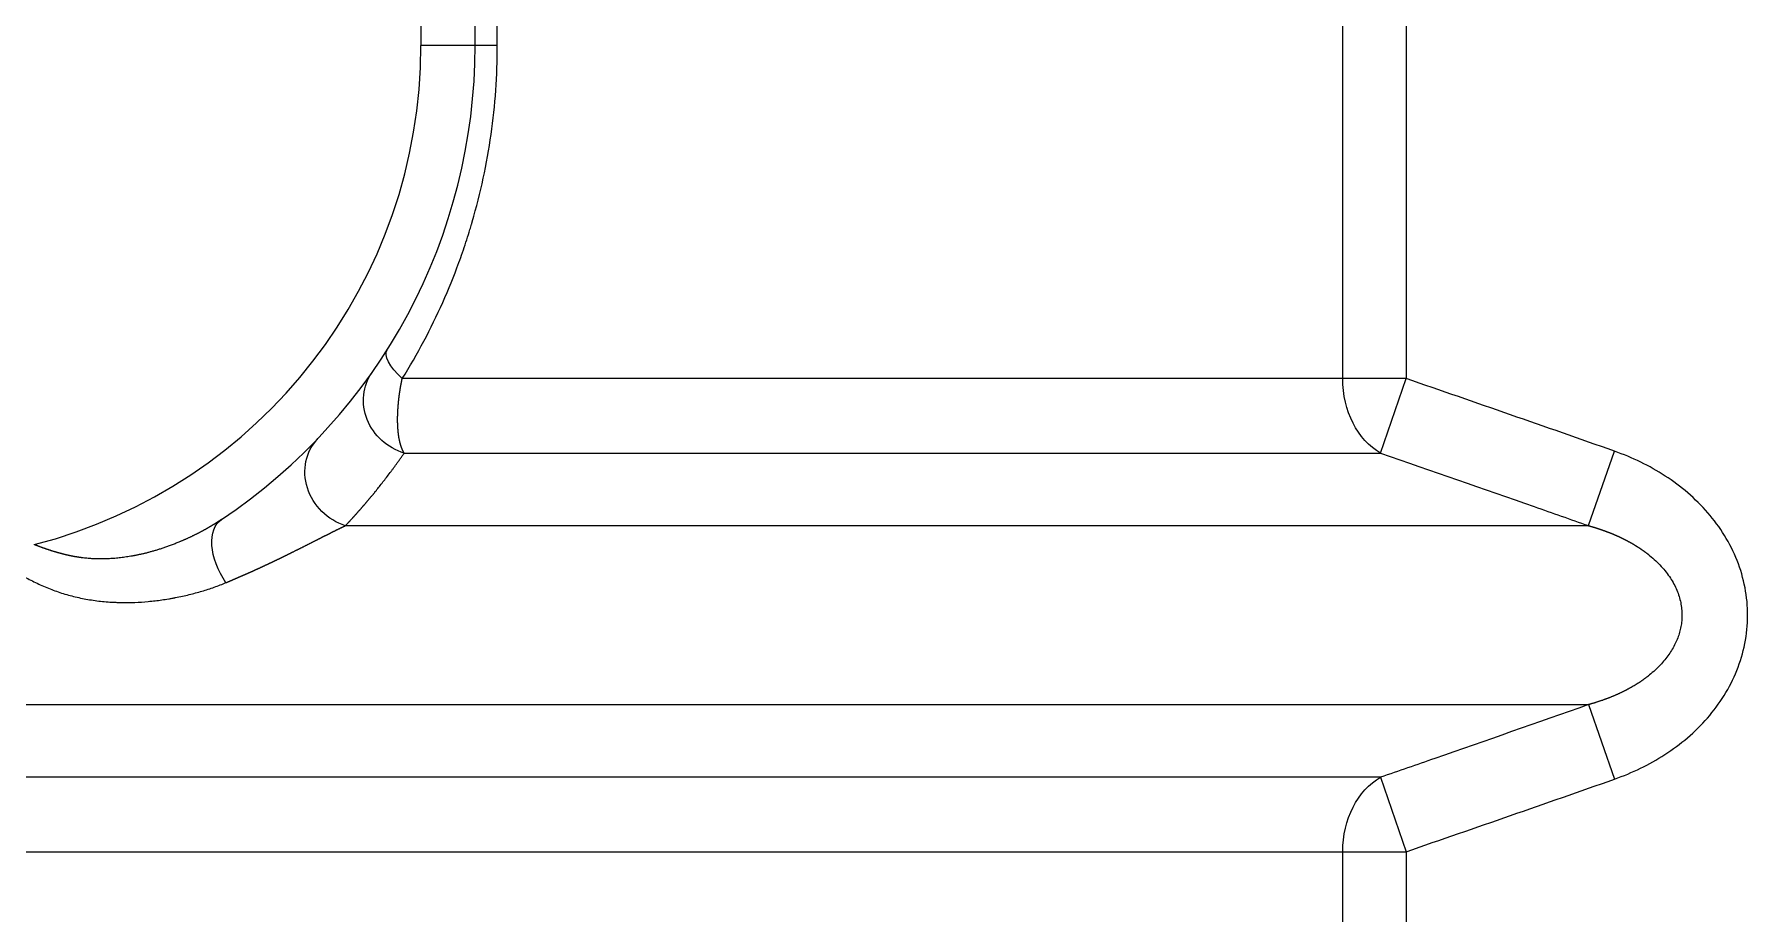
# Model space of a CAD drawing. Header units: millimetres. Extents: x 4664 to 8864, y -38 to 2932.
# Drawn here: x 7904.46 to 7931.96, y 1821.28 to 1835.4 of the extents above; entities that cross this region are included whole.
import ezdxf

# ---------------------------------------------------------------- set-up
doc = ezdxf.new("R2010")
doc.units = ezdxf.units.MM

msp = doc.modelspace()

# ---------------------------------------------------------------- linework, layer by layer
at = {"lineweight": 5}
for p, q in [((7925.458, 1829.869), (7925.458, 1840.925)), ((7926.477, 1840.925), (7926.477, 1829.869)), ((7910.663, 1835.58), (7910.663, 1835.214)), ((7911.533, 1835.214), (7911.533, 1835.58)), ((7911.889, 1835.214), (7911.889, 1835.58)), ((7911.889, 1835.214), (7910.663, 1835.214)), ((7926.477, 1829.869), (7910.362, 1829.869)), ((7926.065, 1828.674), (7926.477, 1829.869)), ((7910.394, 1828.674), (7926.065, 1828.674)), ((7929.4, 1827.509), (7929.821, 1828.704)), ((7909.452, 1827.509), (7929.4, 1827.509)), ((7877.478, 1824.636), (7929.4, 1824.636)), ((7929.4, 1824.636), (7929.821, 1823.441)), ((7926.065, 1823.471), (7889.695, 1823.471)), ((7926.065, 1823.471), (7926.477, 1822.276)), ((7889.479, 1822.276), (7926.477, 1822.276)), ((7925.458, 1811.22), (7925.458, 1822.276)), ((7926.477, 1822.276), (7926.477, 1811.22))]:
    msp.add_line(p, q, dxfattribs=at)
for radius, start in [(8.271, 284.4585), (9.141, 303.6896)]:
    msp.add_arc((7902.392, 1835.214), radius, start, 0, dxfattribs=at)
at = {"lineweight": 5, "extrusion": (0, 0, -1)}
for centre, major_axis, ratio, start_param, end_param in [((7910.858, 1829.869), (0.736, -0.465), 0.347154, 2.073518, 3.141593), ((7910.593, 1829.471), (-0.713, 0.499), 0.935093, 4.367499, 6.283185), ((7926.477, 1829.869), (0, 1.306), 0.780444, 3.557424, 4.712389), ((7909.639, 1828.305), (-0.63, 0.601), 0.921263, 4.21658, 6.283185), ((7907.945, 1826.883), (-0.483, 0.724), 0.577181, 4.697886, 6.283185), ((7926.477, 1822.276), (0, 1.306), 0.780444, 4.712389, 5.867354)]:
    msp.add_ellipse(centre, major_axis=major_axis, ratio=ratio, start_param=start_param, end_param=end_param, dxfattribs=at)
at = {"lineweight": 5}
for points, knots in [([(7910.362, 1829.869), (7910.485, 1830.067), (7910.717, 1830.468), (7911.02, 1831.089), (7911.193, 1831.515), (7911.311, 1831.839), (7911.368, 1832.002), (7911.429, 1832.194), (7911.458, 1832.291), (7911.473, 1832.339), (7911.48, 1832.363), (7911.483, 1832.376), (7911.485, 1832.382), (7911.486, 1832.385), (7911.487, 1832.386), (7911.487, 1832.387), (7911.487, 1832.387), (7911.487, 1832.387), (7911.487, 1832.388), (7911.554, 1832.619), (7911.672, 1833.083), (7911.797, 1833.787), (7911.873, 1834.497), (7911.889, 1834.974), (7911.889, 1835.214)], [0, 0, 0, 0, 0.125, 0.25, 0.375, 0.375, 0.4375, 0.46875, 0.484375, 0.492187, 0.496094, 0.498047, 0.499023, 0.499512, 0.499756, 0.499878, 0.499939, 0.499939, 0.5, 0.5, 0.625, 0.75, 0.875, 1, 1, 1, 1]), ([(7910.394, 1828.674), (7910.394, 1828.675), (7910.393, 1828.676), (7910.392, 1828.679), (7910.39, 1828.681), (7910.389, 1828.683), (7910.388, 1828.685), (7910.386, 1828.688), (7910.385, 1828.69), (7910.384, 1828.693), (7910.382, 1828.695), (7910.381, 1828.698), (7910.379, 1828.7), (7910.378, 1828.703), (7910.377, 1828.706), (7910.375, 1828.708), (7910.374, 1828.711), (7910.373, 1828.714), (7910.371, 1828.717), (7910.37, 1828.719), (7910.369, 1828.722), (7910.367, 1828.725), (7910.366, 1828.728), (7910.365, 1828.731), (7910.363, 1828.734), (7910.362, 1828.737), (7910.361, 1828.741), (7910.359, 1828.744), (7910.358, 1828.747), (7910.357, 1828.75), (7910.355, 1828.754), (7910.354, 1828.757), (7910.353, 1828.761), (7910.352, 1828.764), (7910.35, 1828.768), (7910.349, 1828.771), (7910.348, 1828.775), (7910.346, 1828.778), (7910.345, 1828.782), (7910.344, 1828.786), (7910.343, 1828.79), (7910.341, 1828.794), (7910.34, 1828.797), (7910.339, 1828.801), (7910.338, 1828.805), (7910.336, 1828.81), (7910.335, 1828.814), (7910.334, 1828.818), (7910.333, 1828.822), (7910.332, 1828.826), (7910.331, 1828.831), (7910.329, 1828.835), (7910.328, 1828.839), (7910.327, 1828.844), (7910.326, 1828.849), (7910.325, 1828.853), (7910.324, 1828.858), (7910.323, 1828.862), (7910.322, 1828.867), (7910.319, 1828.879), (7910.315, 1828.897), (7910.311, 1828.922), (7910.306, 1828.948), (7910.302, 1828.975), (7910.299, 1829.003), (7910.296, 1829.032), (7910.294, 1829.061), (7910.292, 1829.09), (7910.29, 1829.121), (7910.29, 1829.145), (7910.289, 1829.163), (7910.289, 1829.174), (7910.289, 1829.185), (7910.289, 1829.196), (7910.289, 1829.207), (7910.289, 1829.218), (7910.289, 1829.229), (7910.289, 1829.24), (7910.289, 1829.251), (7910.289, 1829.262), (7910.29, 1829.274), (7910.29, 1829.285), (7910.29, 1829.296), (7910.291, 1829.307), (7910.291, 1829.318), (7910.292, 1829.33), (7910.292, 1829.341), (7910.293, 1829.352), (7910.293, 1829.363), (7910.294, 1829.374), (7910.295, 1829.386), (7910.295, 1829.397), (7910.296, 1829.408), (7910.297, 1829.419), (7910.298, 1829.43), (7910.299, 1829.441), (7910.3, 1829.453), (7910.301, 1829.464), (7910.302, 1829.475), (7910.303, 1829.486), (7910.304, 1829.497), (7910.305, 1829.508), (7910.306, 1829.519), (7910.307, 1829.53), (7910.309, 1829.542), (7910.31, 1829.553), (7910.311, 1829.564), (7910.313, 1829.575), (7910.314, 1829.585), (7910.315, 1829.596), (7910.317, 1829.607), (7910.318, 1829.618), (7910.32, 1829.629), (7910.321, 1829.64), (7910.323, 1829.651), (7910.324, 1829.661), (7910.326, 1829.672), (7910.328, 1829.683), (7910.329, 1829.693), (7910.331, 1829.704), (7910.333, 1829.715), (7910.335, 1829.725), (7910.336, 1829.736), (7910.338, 1829.746), (7910.34, 1829.757), (7910.342, 1829.767), (7910.344, 1829.777), (7910.346, 1829.788), (7910.348, 1829.798), (7910.35, 1829.808), (7910.352, 1829.818), (7910.354, 1829.829), (7910.356, 1829.839), (7910.358, 1829.849), (7910.36, 1829.859), (7910.361, 1829.865), (7910.362, 1829.869)], [0, 0, 0, 0, 0.003585, 0.007195, 0.01083, 0.014489, 0.018173, 0.021882, 0.025616, 0.029375, 0.033158, 0.036967, 0.0408, 0.044657, 0.04854, 0.052448, 0.05638, 0.060337, 0.064319, 0.068326, 0.072357, 0.076414, 0.080495, 0.084601, 0.088732, 0.092887, 0.097068, 0.101273, 0.105503, 0.109758, 0.114038, 0.118342, 0.122671, 0.127026, 0.131405, 0.135808, 0.140237, 0.14469, 0.149169, 0.153672, 0.1582, 0.162752, 0.16733, 0.171932, 0.176559, 0.181211, 0.185888, 0.19059, 0.195316, 0.200067, 0.204843, 0.209644, 0.21447, 0.219321, 0.224196, 0.229096, 0.234021, 0.238971, 0.243946, 0.248945, 0.273994, 0.299047, 0.324102, 0.34916, 0.374221, 0.399285, 0.424352, 0.449421, 0.474494, 0.49957, 0.508273, 0.516941, 0.525574, 0.534172, 0.542736, 0.551265, 0.559759, 0.568219, 0.576643, 0.585033, 0.593389, 0.60171, 0.609996, 0.618247, 0.626464, 0.634647, 0.642794, 0.650907, 0.658986, 0.66703, 0.67504, 0.683015, 0.690955, 0.698861, 0.706733, 0.71457, 0.722373, 0.730141, 0.737875, 0.745575, 0.75324, 0.760871, 0.768467, 0.776029, 0.783557, 0.791051, 0.79851, 0.805935, 0.813326, 0.820682, 0.828005, 0.835293, 0.842547, 0.849767, 0.856952, 0.864104, 0.871221, 0.878305, 0.885354, 0.892369, 0.899351, 0.906298, 0.913211, 0.920091, 0.926936, 0.933747, 0.940525, 0.947268, 0.953978, 0.960654, 0.967296, 0.973904, 0.980479, 0.98702, 0.993527, 1, 1, 1, 1]), ([(7909.452, 1827.509), (7909.454, 1827.512), (7909.46, 1827.518), (7909.469, 1827.527), (7909.477, 1827.536), (7909.486, 1827.545), (7909.494, 1827.555), (7909.503, 1827.564), (7909.511, 1827.573), (7909.52, 1827.582), (7909.529, 1827.592), (7909.537, 1827.601), (7909.546, 1827.61), (7909.554, 1827.62), (7909.563, 1827.629), (7909.572, 1827.639), (7909.58, 1827.648), (7909.589, 1827.658), (7909.598, 1827.667), (7909.606, 1827.677), (7909.615, 1827.686), (7909.624, 1827.696), (7909.632, 1827.706), (7909.641, 1827.715), (7909.65, 1827.725), (7909.658, 1827.735), (7909.667, 1827.745), (7909.676, 1827.755), (7909.684, 1827.765), (7909.693, 1827.775), (7909.702, 1827.784), (7909.711, 1827.794), (7909.719, 1827.804), (7909.728, 1827.815), (7909.737, 1827.825), (7909.746, 1827.835), (7909.754, 1827.845), (7909.763, 1827.855), (7909.772, 1827.865), (7909.781, 1827.875), (7909.789, 1827.886), (7909.798, 1827.896), (7909.807, 1827.906), (7909.816, 1827.917), (7909.824, 1827.927), (7909.833, 1827.938), (7909.842, 1827.948), (7909.851, 1827.959), (7909.859, 1827.969), (7909.868, 1827.98), (7909.877, 1827.99), (7909.886, 1828.001), (7909.895, 1828.012), (7909.903, 1828.022), (7909.912, 1828.033), (7909.921, 1828.044), (7909.93, 1828.055), (7909.939, 1828.065), (7909.947, 1828.076), (7909.972, 1828.106), (7910.012, 1828.157), (7910.068, 1828.229), (7910.126, 1828.303), (7910.168, 1828.359), (7910.196, 1828.397), (7910.209, 1828.414), (7910.222, 1828.432), (7910.235, 1828.45), (7910.249, 1828.469), (7910.262, 1828.488), (7910.276, 1828.507), (7910.29, 1828.527), (7910.305, 1828.547), (7910.319, 1828.567), (7910.334, 1828.588), (7910.349, 1828.609), (7910.364, 1828.63), (7910.379, 1828.652), (7910.389, 1828.667), (7910.394, 1828.674)], [0, 0, 0, 0, 0.007899, 0.015824, 0.023774, 0.03175, 0.039751, 0.047777, 0.055829, 0.063907, 0.07201, 0.080138, 0.088292, 0.096472, 0.104676, 0.112906, 0.121162, 0.129443, 0.137749, 0.14608, 0.154437, 0.162819, 0.171227, 0.17966, 0.188118, 0.196601, 0.20511, 0.213644, 0.222203, 0.230788, 0.239397, 0.248032, 0.256692, 0.265378, 0.274088, 0.282824, 0.291585, 0.300371, 0.309182, 0.318018, 0.32688, 0.335766, 0.344678, 0.353614, 0.362576, 0.371563, 0.380575, 0.389612, 0.398674, 0.407761, 0.416872, 0.426009, 0.435171, 0.444358, 0.45357, 0.462807, 0.472069, 0.481355, 0.490667, 0.500003, 0.559038, 0.620383, 0.684029, 0.749969, 0.764493, 0.779324, 0.794463, 0.809909, 0.825662, 0.841721, 0.858086, 0.874757, 0.891734, 0.909017, 0.926604, 0.944497, 0.962694, 0.981195, 1, 1, 1, 1]), ([(7926.065, 1828.674), (7926.888, 1828.39), (7927.71, 1828.103), (7928.821, 1827.713), (7929.111, 1827.611), (7929.4, 1827.509)], [0, 0, 0, 0, 0.739335, 0.739335, 1, 1, 1, 1]), ([(7929.821, 1823.441), (7930.107, 1823.542), (7930.376, 1823.672), (7930.88, 1823.998), (7931.114, 1824.195), (7931.508, 1824.647), (7931.672, 1824.908), (7931.895, 1825.461), (7931.956, 1825.765), (7931.958, 1826.364), (7931.899, 1826.668), (7931.678, 1827.227), (7931.515, 1827.488), (7931.12, 1827.944), (7930.887, 1828.142), (7930.382, 1828.47), (7930.107, 1828.603), (7929.821, 1828.704)], [0, 0, 0, 0, 0.125, 0.125, 0.25, 0.25, 0.375, 0.375, 0.5, 0.5, 0.625, 0.625, 0.75, 0.75, 0.875, 0.875, 1, 1, 1, 1]), ([(7907.463, 1827.608), (7907.46, 1827.606), (7907.456, 1827.603), (7907.45, 1827.599), (7907.443, 1827.595), (7907.436, 1827.59), (7907.429, 1827.585), (7907.422, 1827.581), (7907.414, 1827.576), (7907.406, 1827.571), (7907.399, 1827.566), (7907.391, 1827.561), (7907.383, 1827.556), (7907.374, 1827.551), (7907.366, 1827.545), (7907.357, 1827.54), (7907.348, 1827.534), (7907.339, 1827.529), (7907.33, 1827.523), (7907.32, 1827.517), (7907.311, 1827.512), (7907.301, 1827.506), (7907.291, 1827.5), (7907.28, 1827.494), (7907.27, 1827.488), (7907.259, 1827.482), (7907.249, 1827.475), (7907.238, 1827.469), (7907.227, 1827.463), (7907.215, 1827.456), (7907.204, 1827.45), (7907.192, 1827.443), (7907.18, 1827.437), (7907.168, 1827.43), (7907.155, 1827.423), (7907.143, 1827.417), (7907.13, 1827.41), (7907.117, 1827.403), (7907.104, 1827.396), (7907.091, 1827.389), (7907.077, 1827.382), (7907.063, 1827.375), (7907.049, 1827.368), (7907.035, 1827.361), (7907.021, 1827.354), (7907.006, 1827.347), (7906.991, 1827.34), (7906.976, 1827.332), (7906.961, 1827.325), (7906.946, 1827.318), (7906.93, 1827.311), (7906.914, 1827.304), (7906.898, 1827.296), (7906.882, 1827.289), (7906.865, 1827.282), (7906.849, 1827.274), (7906.832, 1827.267), (7906.815, 1827.26), (7906.797, 1827.252), (7906.775, 1827.243), (7906.748, 1827.232), (7906.716, 1827.219), (7906.685, 1827.207), (7906.654, 1827.195), (7906.623, 1827.184), (7906.593, 1827.173), (7906.564, 1827.163), (7906.535, 1827.153), (7906.506, 1827.143), (7906.478, 1827.134), (7906.45, 1827.125), (7906.422, 1827.117), (7906.395, 1827.109), (7906.369, 1827.101), (7906.343, 1827.094), (7906.317, 1827.086), (7906.292, 1827.08), (7906.268, 1827.073), (7906.244, 1827.067), (7906.22, 1827.061), (7906.197, 1827.056), (7906.174, 1827.051), (7906.152, 1827.046), (7906.13, 1827.041), (7906.109, 1827.037), (7906.089, 1827.032), (7906.068, 1827.028), (7906.049, 1827.025), (7906.02, 1827.019), (7905.983, 1827.013), (7905.936, 1827.006), (7905.889, 1826.999), (7905.843, 1826.993), (7905.797, 1826.988), (7905.752, 1826.984), (7905.707, 1826.981), (7905.663, 1826.978), (7905.618, 1826.976), (7905.575, 1826.975), (7905.531, 1826.975), (7905.489, 1826.975), (7905.446, 1826.976), (7905.404, 1826.978), (7905.363, 1826.98), (7905.322, 1826.984), (7905.281, 1826.987), (7905.252, 1826.99), (7905.233, 1826.993), (7905.224, 1826.994), (7905.216, 1826.995), (7905.207, 1826.996), (7905.199, 1826.997), (7905.19, 1826.998), (7905.181, 1827), (7905.173, 1827.001), (7905.164, 1827.002), (7905.155, 1827.004), (7905.146, 1827.005), (7905.137, 1827.007), (7905.128, 1827.008), (7905.119, 1827.01), (7905.109, 1827.011), (7905.1, 1827.013), (7905.091, 1827.015), (7905.081, 1827.016), (7905.072, 1827.018), (7905.063, 1827.02), (7905.053, 1827.022), (7905.043, 1827.024), (7905.034, 1827.026), (7905.024, 1827.028), (7905.014, 1827.03), (7905.004, 1827.032), (7904.994, 1827.035), (7904.984, 1827.037), (7904.974, 1827.039), (7904.964, 1827.042), (7904.954, 1827.044), (7904.944, 1827.046), (7904.934, 1827.049), (7904.924, 1827.051), (7904.913, 1827.054), (7904.903, 1827.057), (7904.892, 1827.06), (7904.882, 1827.062), (7904.871, 1827.065), (7904.861, 1827.068), (7904.85, 1827.071), (7904.839, 1827.074), (7904.828, 1827.077), (7904.818, 1827.08), (7904.807, 1827.083), (7904.796, 1827.087), (7904.785, 1827.09), (7904.774, 1827.093), (7904.763, 1827.097), (7904.752, 1827.1), (7904.74, 1827.104), (7904.729, 1827.107), (7904.718, 1827.111), (7904.706, 1827.115), (7904.695, 1827.118), (7904.684, 1827.122), (7904.672, 1827.126), (7904.66, 1827.13), (7904.649, 1827.134), (7904.637, 1827.138), (7904.626, 1827.142), (7904.614, 1827.146), (7904.602, 1827.15), (7904.59, 1827.155), (7904.578, 1827.159), (7904.566, 1827.163), (7904.554, 1827.168), (7904.542, 1827.172), (7904.53, 1827.177), (7904.518, 1827.181), (7904.506, 1827.186), (7904.494, 1827.191), (7904.482, 1827.195), (7904.469, 1827.2), (7904.461, 1827.203), (7904.457, 1827.205)], [0, 0, 0, 0, 0.002496, 0.005055, 0.007677, 0.010363, 0.013113, 0.015926, 0.018802, 0.021742, 0.024746, 0.027812, 0.030943, 0.034136, 0.037394, 0.040714, 0.044098, 0.047546, 0.051057, 0.054631, 0.058269, 0.06197, 0.065734, 0.069562, 0.073454, 0.077408, 0.081426, 0.085507, 0.089652, 0.093859, 0.09813, 0.102464, 0.106862, 0.111322, 0.115846, 0.120433, 0.125083, 0.129796, 0.134572, 0.139411, 0.144313, 0.149278, 0.154306, 0.159397, 0.164551, 0.169767, 0.175046, 0.180388, 0.185793, 0.19126, 0.19679, 0.202382, 0.208037, 0.213754, 0.219534, 0.225376, 0.23128, 0.237246, 0.243275, 0.249365, 0.260452, 0.271361, 0.282094, 0.292649, 0.303027, 0.313229, 0.323254, 0.333102, 0.342773, 0.352268, 0.361587, 0.37073, 0.379697, 0.388487, 0.397102, 0.405542, 0.413806, 0.421895, 0.429809, 0.437548, 0.445112, 0.452502, 0.459718, 0.46676, 0.473628, 0.480322, 0.486843, 0.49319, 0.499365, 0.514596, 0.529667, 0.54458, 0.559335, 0.573932, 0.588372, 0.602655, 0.616782, 0.630754, 0.644571, 0.658234, 0.671743, 0.6851, 0.698306, 0.711361, 0.724266, 0.737022, 0.74963, 0.752263, 0.754916, 0.757588, 0.760279, 0.76299, 0.765721, 0.76847, 0.77124, 0.774028, 0.776836, 0.779664, 0.782511, 0.785377, 0.788262, 0.791167, 0.794092, 0.797035, 0.799998, 0.80298, 0.805981, 0.809001, 0.812041, 0.8151, 0.818178, 0.821275, 0.824391, 0.827527, 0.830681, 0.833855, 0.837047, 0.840259, 0.84349, 0.846739, 0.850007, 0.853295, 0.856601, 0.859926, 0.86327, 0.866633, 0.870015, 0.873415, 0.876834, 0.880272, 0.883729, 0.887204, 0.890698, 0.89421, 0.897741, 0.901291, 0.904859, 0.908446, 0.912051, 0.915674, 0.919316, 0.922977, 0.926655, 0.930353, 0.934068, 0.937802, 0.941553, 0.945323, 0.949112, 0.952918, 0.956743, 0.960585, 0.964446, 0.968325, 0.972222, 0.976136, 0.980069, 0.984019, 0.987988, 0.991974, 0.995978, 1, 1, 1, 1]), ([(7907.534, 1826.594), (7907.538, 1826.596), (7907.546, 1826.599), (7907.557, 1826.603), (7907.568, 1826.608), (7907.579, 1826.613), (7907.59, 1826.617), (7907.601, 1826.622), (7907.612, 1826.627), (7907.623, 1826.631), (7907.634, 1826.636), (7907.645, 1826.641), (7907.656, 1826.645), (7907.667, 1826.65), (7907.678, 1826.655), (7907.689, 1826.659), (7907.699, 1826.664), (7907.71, 1826.669), (7907.721, 1826.673), (7907.732, 1826.678), (7907.743, 1826.683), (7907.753, 1826.687), (7907.764, 1826.692), (7907.775, 1826.697), (7907.785, 1826.701), (7907.796, 1826.706), (7907.807, 1826.71), (7907.817, 1826.715), (7907.828, 1826.72), (7907.838, 1826.724), (7907.849, 1826.729), (7907.859, 1826.734), (7907.87, 1826.738), (7907.88, 1826.743), (7907.891, 1826.748), (7907.901, 1826.752), (7907.912, 1826.757), (7907.922, 1826.762), (7907.932, 1826.766), (7907.943, 1826.771), (7907.953, 1826.776), (7907.963, 1826.78), (7907.974, 1826.785), (7907.984, 1826.79), (7907.994, 1826.794), (7908.004, 1826.799), (7908.015, 1826.804), (7908.025, 1826.808), (7908.035, 1826.813), (7908.045, 1826.818), (7908.055, 1826.822), (7908.065, 1826.827), (7908.075, 1826.831), (7908.085, 1826.836), (7908.095, 1826.841), (7908.105, 1826.845), (7908.115, 1826.85), (7908.125, 1826.855), (7908.135, 1826.859), (7908.145, 1826.864), (7908.155, 1826.868), (7908.165, 1826.873), (7908.175, 1826.878), (7908.184, 1826.882), (7908.194, 1826.887), (7908.204, 1826.891), (7908.214, 1826.896), (7908.223, 1826.901), (7908.233, 1826.905), (7908.243, 1826.91), (7908.252, 1826.914), (7908.262, 1826.919), (7908.272, 1826.923), (7908.281, 1826.928), (7908.291, 1826.933), (7908.3, 1826.937), (7908.31, 1826.942), (7908.319, 1826.946), (7908.329, 1826.951), (7908.338, 1826.955), (7908.348, 1826.96), (7908.357, 1826.964), (7908.366, 1826.969), (7908.376, 1826.973), (7908.385, 1826.978), (7908.394, 1826.982), (7908.404, 1826.987), (7908.413, 1826.991), (7908.422, 1826.996), (7908.431, 1827), (7908.441, 1827.005), (7908.45, 1827.009), (7908.459, 1827.014), (7908.468, 1827.018), (7908.477, 1827.023), (7908.486, 1827.027), (7908.495, 1827.032), (7908.504, 1827.036), (7908.513, 1827.04), (7908.522, 1827.045), (7908.531, 1827.049), (7908.54, 1827.054), (7908.549, 1827.058), (7908.558, 1827.062), (7908.567, 1827.067), (7908.576, 1827.071), (7908.585, 1827.076), (7908.593, 1827.08), (7908.604, 1827.085), (7908.617, 1827.091), (7908.631, 1827.099), (7908.645, 1827.106), (7908.659, 1827.113), (7908.673, 1827.12), (7908.687, 1827.127), (7908.701, 1827.134), (7908.715, 1827.141), (7908.729, 1827.147), (7908.742, 1827.154), (7908.756, 1827.161), (7908.769, 1827.168), (7908.783, 1827.175), (7908.796, 1827.181), (7908.809, 1827.188), (7908.822, 1827.195), (7908.836, 1827.201), (7908.848, 1827.208), (7908.861, 1827.214), (7908.874, 1827.221), (7908.887, 1827.227), (7908.899, 1827.234), (7908.912, 1827.24), (7908.924, 1827.246), (7908.937, 1827.252), (7908.949, 1827.259), (7908.961, 1827.265), (7908.973, 1827.271), (7908.985, 1827.277), (7908.997, 1827.283), (7909.009, 1827.289), (7909.021, 1827.295), (7909.033, 1827.301), (7909.044, 1827.307), (7909.056, 1827.313), (7909.067, 1827.319), (7909.079, 1827.325), (7909.09, 1827.33), (7909.101, 1827.336), (7909.112, 1827.342), (7909.123, 1827.347), (7909.134, 1827.353), (7909.145, 1827.358), (7909.156, 1827.364), (7909.167, 1827.369), (7909.177, 1827.374), (7909.188, 1827.38), (7909.198, 1827.385), (7909.209, 1827.39), (7909.219, 1827.395), (7909.229, 1827.401), (7909.24, 1827.406), (7909.25, 1827.411), (7909.26, 1827.416), (7909.27, 1827.421), (7909.279, 1827.425), (7909.289, 1827.43), (7909.299, 1827.435), (7909.308, 1827.44), (7909.318, 1827.445), (7909.327, 1827.449), (7909.337, 1827.454), (7909.346, 1827.458), (7909.355, 1827.463), (7909.364, 1827.467), (7909.373, 1827.472), (7909.382, 1827.476), (7909.391, 1827.48), (7909.4, 1827.485), (7909.409, 1827.489), (7909.418, 1827.493), (7909.426, 1827.497), (7909.435, 1827.501), (7909.443, 1827.505), (7909.449, 1827.508), (7909.452, 1827.509)], [0, 0, 0, 0, 0.004824, 0.009645, 0.014462, 0.019277, 0.024088, 0.028896, 0.033701, 0.038503, 0.043302, 0.048097, 0.05289, 0.057679, 0.062465, 0.067248, 0.072028, 0.076804, 0.081578, 0.086348, 0.091115, 0.09588, 0.100641, 0.105398, 0.110153, 0.114905, 0.119653, 0.124398, 0.129141, 0.13388, 0.138616, 0.143348, 0.148078, 0.152805, 0.157528, 0.162249, 0.166966, 0.17168, 0.176391, 0.181099, 0.185804, 0.190506, 0.195205, 0.199901, 0.204593, 0.209283, 0.213969, 0.218652, 0.223333, 0.22801, 0.232684, 0.237355, 0.242023, 0.246688, 0.25135, 0.256008, 0.260664, 0.265317, 0.269966, 0.274613, 0.279256, 0.283897, 0.288534, 0.293169, 0.2978, 0.302428, 0.307054, 0.311676, 0.316295, 0.320911, 0.325524, 0.330134, 0.334742, 0.339346, 0.343947, 0.348545, 0.35314, 0.357732, 0.362321, 0.366907, 0.37149, 0.37607, 0.380647, 0.385221, 0.389792, 0.39436, 0.398925, 0.403487, 0.408046, 0.412603, 0.417156, 0.421706, 0.426253, 0.430797, 0.435339, 0.439877, 0.444412, 0.448945, 0.453474, 0.458001, 0.462524, 0.467045, 0.471562, 0.476077, 0.480589, 0.485098, 0.489604, 0.494107, 0.498607, 0.506016, 0.513406, 0.520775, 0.528125, 0.535454, 0.542764, 0.550053, 0.557323, 0.564573, 0.571803, 0.579013, 0.586203, 0.593373, 0.600524, 0.607654, 0.614765, 0.621856, 0.628928, 0.635979, 0.643011, 0.650023, 0.657016, 0.663989, 0.670942, 0.677875, 0.684789, 0.691684, 0.698558, 0.705414, 0.712249, 0.719065, 0.725862, 0.732639, 0.739397, 0.746135, 0.752854, 0.759554, 0.766234, 0.772895, 0.779536, 0.786158, 0.792761, 0.799345, 0.805909, 0.812454, 0.81898, 0.825487, 0.831975, 0.838444, 0.844893, 0.851323, 0.857735, 0.864127, 0.8705, 0.876855, 0.88319, 0.889507, 0.895804, 0.902083, 0.908343, 0.914584, 0.920807, 0.92701, 0.933195, 0.939361, 0.945508, 0.951637, 0.957747, 0.963839, 0.969912, 0.975967, 0.982003, 0.98802, 0.994019, 1, 1, 1, 1]), ([(7929.4, 1827.509), (7929.403, 1827.508), (7929.409, 1827.507), (7929.417, 1827.504), (7929.426, 1827.502), (7929.435, 1827.499), (7929.443, 1827.497), (7929.452, 1827.495), (7929.46, 1827.492), (7929.468, 1827.49), (7929.477, 1827.487), (7929.485, 1827.485), (7929.494, 1827.482), (7929.502, 1827.48), (7929.51, 1827.477), (7929.519, 1827.475), (7929.527, 1827.472), (7929.535, 1827.469), (7929.543, 1827.467), (7929.551, 1827.464), (7929.56, 1827.462), (7929.568, 1827.459), (7929.576, 1827.456), (7929.584, 1827.453), (7929.592, 1827.451), (7929.6, 1827.448), (7929.608, 1827.445), (7929.616, 1827.443), (7929.624, 1827.44), (7929.632, 1827.437), (7929.64, 1827.434), (7929.648, 1827.431), (7929.656, 1827.429), (7929.663, 1827.426), (7929.671, 1827.423), (7929.679, 1827.42), (7929.687, 1827.417), (7929.694, 1827.414), (7929.702, 1827.411), (7929.71, 1827.408), (7929.717, 1827.406), (7929.725, 1827.403), (7929.733, 1827.4), (7929.74, 1827.397), (7929.748, 1827.394), (7929.755, 1827.391), (7929.763, 1827.388), (7929.77, 1827.385), (7929.778, 1827.382), (7929.785, 1827.379), (7929.793, 1827.375), (7929.8, 1827.372), (7929.807, 1827.369), (7929.815, 1827.366), (7929.822, 1827.363), (7929.829, 1827.36), (7929.836, 1827.357), (7929.844, 1827.354), (7929.851, 1827.351), (7929.858, 1827.347), (7929.865, 1827.344), (7929.872, 1827.341), (7929.879, 1827.338), (7929.886, 1827.334), (7929.893, 1827.331), (7929.9, 1827.328), (7929.907, 1827.325), (7929.914, 1827.321), (7929.921, 1827.318), (7929.928, 1827.315), (7929.935, 1827.312), (7929.942, 1827.308), (7929.948, 1827.305), (7929.955, 1827.302), (7929.962, 1827.298), (7929.969, 1827.295), (7929.975, 1827.292), (7929.982, 1827.288), (7929.989, 1827.285), (7929.995, 1827.281), (7930.002, 1827.278), (7930.009, 1827.275), (7930.015, 1827.271), (7930.022, 1827.268), (7930.028, 1827.264), (7930.035, 1827.261), (7930.041, 1827.257), (7930.048, 1827.254), (7930.054, 1827.25), (7930.06, 1827.247), (7930.067, 1827.243), (7930.073, 1827.24), (7930.079, 1827.236), (7930.085, 1827.233), (7930.092, 1827.229), (7930.098, 1827.226), (7930.104, 1827.222), (7930.11, 1827.218), (7930.116, 1827.215), (7930.122, 1827.211), (7930.129, 1827.208), (7930.135, 1827.204), (7930.141, 1827.2), (7930.147, 1827.197), (7930.153, 1827.193), (7930.159, 1827.19), (7930.164, 1827.186), (7930.17, 1827.182), (7930.176, 1827.179), (7930.182, 1827.175), (7930.188, 1827.171), (7930.194, 1827.168), (7930.199, 1827.164), (7930.205, 1827.16), (7930.211, 1827.156), (7930.216, 1827.153), (7930.222, 1827.149), (7930.228, 1827.145), (7930.233, 1827.142), (7930.239, 1827.138), (7930.244, 1827.134), (7930.25, 1827.13), (7930.255, 1827.127), (7930.261, 1827.123), (7930.266, 1827.119), (7930.272, 1827.115), (7930.277, 1827.111), (7930.283, 1827.108), (7930.288, 1827.104), (7930.293, 1827.1), (7930.298, 1827.096), (7930.304, 1827.092), (7930.309, 1827.089), (7930.314, 1827.085), (7930.319, 1827.081), (7930.324, 1827.077), (7930.33, 1827.073), (7930.335, 1827.069), (7930.34, 1827.065), (7930.345, 1827.062), (7930.35, 1827.058), (7930.355, 1827.054), (7930.36, 1827.05), (7930.365, 1827.046), (7930.37, 1827.042), (7930.374, 1827.038), (7930.379, 1827.034), (7930.416, 1827.004), (7930.482, 1826.947), (7930.571, 1826.858), (7930.649, 1826.766), (7930.717, 1826.671), (7930.774, 1826.574), (7930.821, 1826.475), (7930.858, 1826.375), (7930.884, 1826.274), (7930.899, 1826.173), (7930.905, 1826.075), (7930.9, 1825.98), (7930.887, 1825.888), (7930.865, 1825.797), (7930.835, 1825.705), (7930.796, 1825.615), (7930.748, 1825.526), (7930.692, 1825.438), (7930.627, 1825.353), (7930.553, 1825.269), (7930.472, 1825.188), (7930.409, 1825.135), (7930.372, 1825.105), (7930.363, 1825.097), (7930.353, 1825.09), (7930.343, 1825.082), (7930.334, 1825.075), (7930.324, 1825.067), (7930.314, 1825.06), (7930.303, 1825.052), (7930.293, 1825.045), (7930.283, 1825.038), (7930.273, 1825.03), (7930.262, 1825.023), (7930.251, 1825.016), (7930.241, 1825.008), (7930.23, 1825.001), (7930.219, 1824.994), (7930.208, 1824.987), (7930.197, 1824.979), (7930.186, 1824.972), (7930.174, 1824.965), (7930.163, 1824.958), (7930.151, 1824.951), (7930.14, 1824.944), (7930.128, 1824.937), (7930.116, 1824.93), (7930.104, 1824.923), (7930.092, 1824.916), (7930.08, 1824.909), (7930.068, 1824.902), (7930.056, 1824.896), (7930.043, 1824.889), (7930.031, 1824.882), (7930.018, 1824.875), (7930.006, 1824.869), (7929.993, 1824.862), (7929.98, 1824.856), (7929.967, 1824.849), (7929.954, 1824.842), (7929.941, 1824.836), (7929.927, 1824.83), (7929.914, 1824.823), (7929.9, 1824.817), (7929.887, 1824.811), (7929.873, 1824.804), (7929.859, 1824.798), (7929.845, 1824.792), (7929.831, 1824.786), (7929.817, 1824.78), (7929.803, 1824.774), (7929.789, 1824.768), (7929.774, 1824.762), (7929.76, 1824.756), (7929.745, 1824.75), (7929.731, 1824.744), (7929.716, 1824.739), (7929.701, 1824.733), (7929.686, 1824.727), (7929.671, 1824.722), (7929.656, 1824.716), (7929.641, 1824.711), (7929.625, 1824.705), (7929.61, 1824.7), (7929.594, 1824.695), (7929.579, 1824.69), (7929.563, 1824.684), (7929.547, 1824.679), (7929.531, 1824.674), (7929.515, 1824.669), (7929.499, 1824.664), (7929.483, 1824.659), (7929.466, 1824.655), (7929.45, 1824.65), (7929.434, 1824.645), (7929.417, 1824.64), (7929.406, 1824.637), (7929.4, 1824.636)], [0, 0, 0, 0, 0.002039, 0.004073, 0.006102, 0.008127, 0.010147, 0.012163, 0.014174, 0.016181, 0.018183, 0.020181, 0.022174, 0.024162, 0.026146, 0.028125, 0.0301, 0.03207, 0.034036, 0.035997, 0.037953, 0.039905, 0.041852, 0.043795, 0.045733, 0.047667, 0.049596, 0.051521, 0.053441, 0.055357, 0.057268, 0.059174, 0.061076, 0.062974, 0.064867, 0.066755, 0.068639, 0.070518, 0.072393, 0.074263, 0.076129, 0.07799, 0.079847, 0.081699, 0.083547, 0.08539, 0.087229, 0.089063, 0.090893, 0.092718, 0.094539, 0.096355, 0.098167, 0.099974, 0.101777, 0.103575, 0.105369, 0.107158, 0.108943, 0.110723, 0.112499, 0.11427, 0.116037, 0.1178, 0.119558, 0.121311, 0.12306, 0.124805, 0.126545, 0.128281, 0.130012, 0.131739, 0.133461, 0.135179, 0.136892, 0.138601, 0.140306, 0.142006, 0.143702, 0.145393, 0.14708, 0.148763, 0.150441, 0.152114, 0.153784, 0.155449, 0.157109, 0.158765, 0.160417, 0.162064, 0.163707, 0.165345, 0.16698, 0.168609, 0.170235, 0.171856, 0.173472, 0.175085, 0.176693, 0.178296, 0.179895, 0.18149, 0.183081, 0.184667, 0.186249, 0.187826, 0.189399, 0.190968, 0.192533, 0.194093, 0.195649, 0.197201, 0.198748, 0.200291, 0.20183, 0.203364, 0.204894, 0.20642, 0.207942, 0.209459, 0.210972, 0.212481, 0.213985, 0.215485, 0.216982, 0.218473, 0.219961, 0.221444, 0.222923, 0.224398, 0.225869, 0.227335, 0.228797, 0.230255, 0.231709, 0.233159, 0.234604, 0.236045, 0.237482, 0.238915, 0.240344, 0.241769, 0.243189, 0.244605, 0.246018, 0.247426, 0.248829, 0.250229, 0.279528, 0.307612, 0.334557, 0.360447, 0.385382, 0.40947, 0.432836, 0.455616, 0.477954, 0.500009, 0.520088, 0.540394, 0.561045, 0.582154, 0.603826, 0.626159, 0.64924, 0.673149, 0.697957, 0.723726, 0.750512, 0.753234, 0.755971, 0.758723, 0.761492, 0.764276, 0.767076, 0.769891, 0.772722, 0.77557, 0.778433, 0.781312, 0.784207, 0.787118, 0.790045, 0.792989, 0.795948, 0.798924, 0.801915, 0.804923, 0.807948, 0.810988, 0.814045, 0.817118, 0.820208, 0.823313, 0.826436, 0.829575, 0.83273, 0.835902, 0.83909, 0.842295, 0.845516, 0.848754, 0.852009, 0.85528, 0.858568, 0.861873, 0.865195, 0.868533, 0.871888, 0.875259, 0.878648, 0.882053, 0.885475, 0.888914, 0.89237, 0.895843, 0.899333, 0.902839, 0.906363, 0.909903, 0.913461, 0.917035, 0.920627, 0.924235, 0.927861, 0.931504, 0.935163, 0.93884, 0.942534, 0.946245, 0.949973, 0.953718, 0.95748, 0.96126, 0.965056, 0.96887, 0.972701, 0.976549, 0.980415, 0.984297, 0.988197, 0.992114, 0.996048, 1, 1, 1, 1]), ([(7904.105, 1826.801), (7904.17, 1826.761), (7904.236, 1826.723), (7904.368, 1826.651), (7904.435, 1826.616), (7904.571, 1826.552), (7904.64, 1826.522), (7904.78, 1826.467), (7904.851, 1826.442), (7904.995, 1826.397), (7905.069, 1826.377), (7905.219, 1826.343), (7905.295, 1826.328), (7905.451, 1826.304), (7905.53, 1826.294), (7905.651, 1826.284), (7905.692, 1826.282), (7905.754, 1826.279), (7905.785, 1826.277), (7905.821, 1826.276), (7905.839, 1826.276), (7905.849, 1826.276), (7905.853, 1826.276), (7905.855, 1826.276), (7905.857, 1826.276), (7905.857, 1826.276), (7905.857, 1826.276), (7905.858, 1826.276), (7905.858, 1826.276), (7905.858, 1826.276), (7905.858, 1826.276), (7905.928, 1826.274), (7906, 1826.275), (7906.143, 1826.281), (7906.215, 1826.285), (7906.359, 1826.299), (7906.432, 1826.307), (7906.542, 1826.323), (7906.578, 1826.328), (7906.633, 1826.338), (7906.661, 1826.342), (7906.693, 1826.348), (7906.709, 1826.351), (7906.717, 1826.353), (7906.72, 1826.354), (7906.723, 1826.354), (7906.724, 1826.354), (7906.798, 1826.369), (7906.87, 1826.384), (7907.012, 1826.419), (7907.081, 1826.437), (7907.216, 1826.477), (7907.282, 1826.499), (7907.411, 1826.544), (7907.473, 1826.569), (7907.534, 1826.594)], [0, 0, 0, 0, 0.0625, 0.0625, 0.125, 0.125, 0.1875, 0.1875, 0.25, 0.25, 0.3125, 0.3125, 0.375, 0.375, 0.4375, 0.4375, 0.46875, 0.46875, 0.484375, 0.492188, 0.496094, 0.498047, 0.499023, 0.499512, 0.499756, 0.499878, 0.499939, 0.499969, 0.499985, 0.499985, 0.5, 0.5, 0.5625, 0.5625, 0.625, 0.625, 0.6875, 0.6875, 0.71875, 0.71875, 0.734375, 0.742188, 0.746094, 0.748047, 0.749023, 0.749023, 0.75, 0.75, 0.8125, 0.8125, 0.875, 0.875, 0.9375, 0.9375, 1, 1, 1, 1]), ([(7929.4, 1824.636), (7928.579, 1824.346), (7927.758, 1824.058), (7926.645, 1823.671), (7926.355, 1823.571), (7926.065, 1823.471)], [0, 0, 0, 0, 0.739335, 0.739335, 1, 1, 1, 1])]:
    msp.add_open_spline(points, degree=3, knots=knots, dxfattribs=at)
for points in [[(7929.821, 1828.704), (7928.708, 1829.096), (7927.593, 1829.484), (7926.477, 1829.869)], [(7926.477, 1822.276), (7927.593, 1822.661), (7928.708, 1823.049), (7929.821, 1823.441)]]:
    msp.add_open_spline(points, degree=3, dxfattribs=at)

doc.saveas('drawing.dxf')
